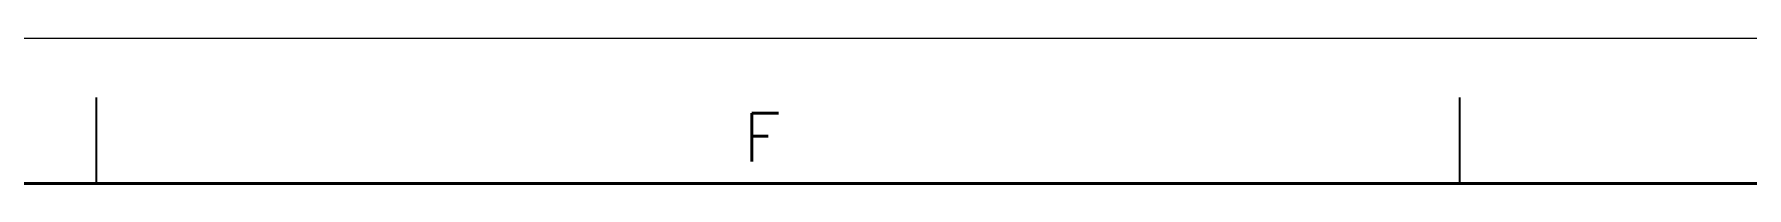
# Model space of a CAD drawing. Header units: millimetres. Extents: x 0 to 841, y 0 to 594.
# Drawn here: x 518.3 to 646.2, y 583.2 to 594 of the extents above; entities that cross this region are included whole.
import ezdxf

# ---------------------------------------------------------------- set-up
doc = ezdxf.new("R2010")
doc.units = ezdxf.units.MM
doc.layers.add('_TITLE BLOCK', color=7, linetype='Continuous')
doc.layers.add('타이틀', color=7, linetype='Continuous')
doc.styles.add('CG', font='romans.shx')

# ---------------------------------------------------------------- blocks, each defined once
blk = doc.blocks.new('[SH1] A1 FORMAT')
at = {"layer": '_TITLE BLOCK', "linetype": 'Continuous', "lineweight": 0}
blk.add_line((1829.72, 594), (988.72, 594), dxfattribs=at)
at = {"layer": '_TITLE BLOCK', "lineweight": 40}
blk.add_line((1817.11, 583.16), (1002.54, 583.16), dxfattribs=at)
at = {"layer": '타이틀', "color": 7}
for p, q in [((1511.64, 589.58), (1511.64, 583.16)), ((1613.46, 589.58), (1613.46, 583.16))]:
    blk.add_line(p, q, dxfattribs=at)
at = {"layer": '타이틀', "color": 7, "style": 'CG'}
blk.add_text('F', height=3.6, dxfattribs=at).set_placement((1559.98, 584.81, 0))

msp = doc.modelspace()

# ---------------------------------------------------------------- block references
msp.add_blockref('[SH1] A1 FORMAT', (-988.72, 0))

doc.saveas('drawing.dxf')
